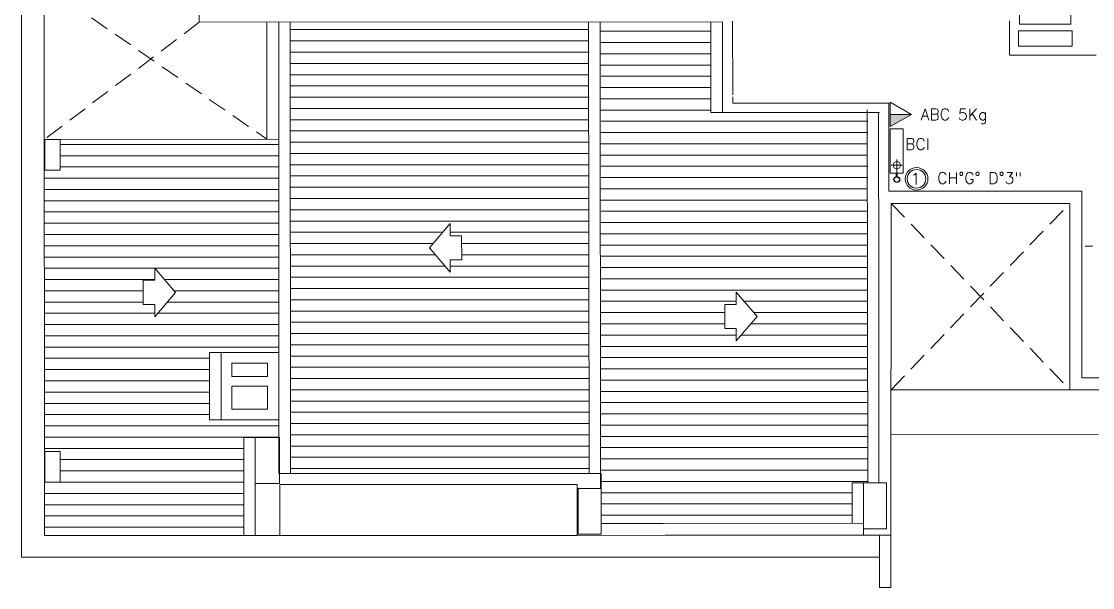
# Model space of a CAD drawing. Header units: millimetres. Extents: x 917 to 1168, y -421 to -23.
# Drawn here: x 1055.4 to 1069.42, y -184.61 to -177.2 of the extents above; entities that cross this region are included whole.
import ezdxf
from ezdxf.enums import TextEntityAlignment as Align

# ---------------------------------------------------------------- set-up
doc = ezdxf.new("R2010")
doc.units = ezdxf.units.MM
doc.header["$LTSCALE"] = 0.1
for name, pattern in [('CONTINUA', [0]), ('DASHED', [0.7, 0.5, -0.2]), ('HIDDEN', [0.375, 0.25, -0.125])]:
    doc.linetypes.add(name, pattern=pattern)
doc.layers.get('0').update_dxf_attribs({"lineweight": 5})
for name, color, linetype, lineweight in [('00_Incendio_Bocas Incendio', 1, 'Continuous', 30), ('00_Incendio_Cañeria', 1, 'Continuous', 30), ('00_Incendio_Matafuego', 1, 'Continuous', 20), ('00_Incendio_Montantes', 1, 'Continuous', 30), ('00_Incendio_Numeracion Montantes', 1, 'Continuous', 30), ('00_Incendio_Textos', 7, 'Continuous', 13)]:
    doc.layers.add(name, color=color, linetype=linetype, lineweight=lineweight)
doc.styles.add('Instal Sanit', font='techb___.ttf', dxfattribs={"height": 0.15})
doc.styles.add('Romans', font='romans.shx')
doc.styles.get("Standard").update_dxf_attribs({"font": 'arial.ttf'})

# ---------------------------------------------------------------- blocks, each defined once
blk = doc.blocks.new('T1-5P-2020')
at = {"color": 8, "lineweight": 5}
for p, q in [((4090.54, 1358.963), (4090.534, 1364.846)), ((4101.269, 1359.911), (4101.27, 1358.936)), ((4101.941, 1358.937), (4101.94, 1359.352)), ((4097.382, 1358.97), (4090.54, 1358.963)), ((4091.425, 1357.432), (4091.425, 1358.964)), ((4097.232, 1358.97), (4097.233, 1357.784)), ((4097.383, 1358.837), (4097.382, 1358.97)), ((4097.517, 1358.012), (4097.516, 1358.979)), ((4101.138, 1358.533), (4101.137, 1358.983)), ((4101.27, 1358.936), (4101.941, 1358.937)), ((4097.383, 1358.844), (4097.383, 1357.784)), ((4101.956, 1358.852), (4101.255, 1358.851)), ((4101.255, 1358.851), (4101.255, 1358.651)), ((4101.956, 1358.652), (4101.956, 1358.852)), ((4101.255, 1358.651), (4101.956, 1358.652)), ((4102.271, 1358.534), (4101.138, 1358.533)), ((4097.517, 1357.987), (4097.517, 1357.903)), ((4097.517, 1357.903), (4099.559, 1357.905)), ((4099.283, 1352.934), (4099.278, 1357.816)), ((4099.559, 1357.905), (4099.562, 1356.751)), ((4099.438, 1357.784), (4097.384, 1357.781)), ((4099.428, 1355.532), (4099.425, 1357.784)), ((4102.083, 1356.751), (4099.562, 1356.751)), ((4102.083, 1356.751), (4102.084, 1354.309)), ((4099.592, 1356.593), (4099.588, 1352.252)), ((4099.592, 1356.593), (4101.926, 1356.591)), ((4101.926, 1356.591), (4101.927, 1354.152)), ((4099.431, 1352.934), (4099.428, 1355.532)), ((4107.426, 1354.311), (4102.084, 1354.309)), ((4104.814, 1354.152), (4099.59, 1354.154)), ((4091.587, 1353.056), (4092.504, 1353.057)), ((4092.504, 1353.057), (4095.797, 1353.057)), ((4092.534, 1352.913), (4091.594, 1352.912)), ((4095.482, 1352.916), (4092.534, 1352.913)), ((4095.482, 1352.248), (4095.482, 1352.916)), ((4099.079, 1352.934), (4099.079, 1352.407)), ((4099.229, 1352.934), (4099.079, 1352.934)), ((4095.797, 1352.404), (4096.605, 1352.405)), ((4096.605, 1352.405), (4099.229, 1352.407)), ((4096.635, 1352.249), (4095.482, 1352.248)), ((4099.588, 1352.252), (4096.635, 1352.249)), ((4099.229, 1352.334), (4099.229, 1352.251))]:
    blk.add_line(p, q, dxfattribs=at)
at = {"color": 8}
for p, q in [((4088.513, 1352.248), (4088.512, 1359.448)), ((4091.582, 1358.964), (4091.582, 1353.056)), ((4091.727, 1358.965), (4091.732, 1353.056)), ((4095.638, 1353.06), (4095.632, 1358.968)), ((4095.788, 1352.863), (4095.782, 1358.968)), ((4099.438, 1357.784), (4097.233, 1357.784)), ((4091.582, 1357.432), (4088.512, 1357.429)), ((4090.675, 1354.641), (4090.675, 1353.761)), ((4090.824, 1354.641), (4090.675, 1354.641)), ((4090.824, 1353.761), (4090.675, 1353.761)), ((4091.121, 1352.248), (4091.121, 1353.527)), ((4091.271, 1353.527), (4091.121, 1353.527)), ((4099.589, 1353.569), (4115.451, 1353.553)), ((4091.271, 1352.248), (4091.271, 1353.056)), ((4095.797, 1352.863), (4095.797, 1353.057)), ((4091.594, 1352.248), (4091.594, 1352.912)), ((4095.482, 1352.248), (4088.513, 1352.248))]:
    blk.add_line(p, q, dxfattribs=at)
at = {"color": 8, "linetype": 'HIDDEN', "lineweight": 5, "ltscale": 10}
for p, q in [((4088.512, 1359.448), (4091.425, 1357.432)), ((4090.54, 1358.963), (4088.513, 1357.429)), ((4099.59, 1354.154), (4101.926, 1356.591)), ((4099.592, 1356.593), (4101.927, 1354.153))]:
    blk.add_line(p, q, dxfattribs=at)
at = {"color": 8, "linetype": 'CONTINUA', "lineweight": 13}
for p, q in [((4091.733, 1358.866), (4095.637, 1358.866)), ((4095.787, 1358.845), (4097.232, 1358.845)), ((4091.733, 1358.719), (4095.637, 1358.719)), ((4095.787, 1358.698), (4097.232, 1358.698)), ((4091.733, 1358.572), (4095.638, 1358.572)), ((4095.788, 1358.551), (4097.233, 1358.551)), ((4091.733, 1358.424), (4095.637, 1358.424)), ((4095.788, 1358.403), (4097.233, 1358.403)), ((4091.733, 1358.277), (4095.637, 1358.277)), ((4095.797, 1358.256), (4097.233, 1358.256)), ((4091.733, 1358.13), (4095.637, 1358.13)), ((4095.787, 1358.109), (4097.233, 1358.109)), ((4091.733, 1357.982), (4095.638, 1357.982)), ((4095.788, 1357.962), (4097.233, 1357.962)), ((4091.733, 1357.835), (4095.637, 1357.835)), ((4095.788, 1357.814), (4097.233, 1357.814)), ((4091.733, 1357.688), (4095.637, 1357.688)), ((4095.797, 1357.667), (4099.283, 1357.667)), ((4091.733, 1357.541), (4095.637, 1357.541)), ((4091.733, 1357.393), (4095.638, 1357.393)), ((4095.787, 1357.52), (4099.283, 1357.52)), ((4088.719, 1357.363), (4091.582, 1357.363)), ((4091.733, 1357.246), (4095.637, 1357.246)), ((4095.788, 1357.372), (4099.282, 1357.372)), ((4088.719, 1357.216), (4091.582, 1357.216)), ((4095.788, 1357.225), (4099.282, 1357.225)), ((4088.719, 1357.069), (4091.582, 1357.069)), ((4091.733, 1357.099), (4095.637, 1357.099)), ((4095.797, 1357.078), (4099.283, 1357.078)), ((4088.513, 1356.922), (4091.582, 1356.922)), ((4091.733, 1356.952), (4095.637, 1356.952)), ((4095.787, 1356.931), (4099.283, 1356.931)), ((4088.513, 1356.774), (4091.582, 1356.774)), ((4091.733, 1356.804), (4095.638, 1356.804)), ((4095.788, 1356.783), (4099.282, 1356.783)), ((4088.513, 1356.627), (4091.582, 1356.627)), ((4091.733, 1356.657), (4095.637, 1356.657)), ((4095.788, 1356.636), (4099.282, 1356.636)), ((4088.513, 1356.48), (4091.582, 1356.48)), ((4091.733, 1356.51), (4095.637, 1356.51)), ((4095.797, 1356.489), (4099.283, 1356.489)), ((4088.513, 1356.332), (4091.582, 1356.332)), ((4091.733, 1356.362), (4095.637, 1356.362)), ((4095.787, 1356.341), (4099.283, 1356.341)), ((4088.513, 1356.185), (4091.582, 1356.185)), ((4091.733, 1356.215), (4093.723, 1356.215)), ((4093.82, 1356.215), (4095.638, 1356.215)), ((4095.788, 1356.194), (4099.282, 1356.194)), ((4088.513, 1356.038), (4091.582, 1356.038)), ((4091.733, 1356.068), (4093.597, 1356.068)), ((4093.971, 1356.068), (4095.637, 1356.068)), ((4095.788, 1356.047), (4099.282, 1356.047)), ((4088.513, 1355.891), (4091.582, 1355.891)), ((4091.733, 1355.921), (4093.626, 1355.921)), ((4093.972, 1355.921), (4095.637, 1355.921)), ((4095.797, 1355.9), (4099.283, 1355.9)), ((4088.513, 1355.743), (4091.582, 1355.743)), ((4091.733, 1355.773), (4093.752, 1355.773)), ((4093.821, 1355.773), (4095.637, 1355.773)), ((4095.787, 1355.752), (4099.283, 1355.752)), ((4088.513, 1355.596), (4089.956, 1355.596)), ((4090.085, 1355.596), (4091.582, 1355.596)), ((4091.733, 1355.626), (4095.638, 1355.626)), ((4095.788, 1355.605), (4099.282, 1355.605)), ((4088.513, 1355.449), (4089.805, 1355.449)), ((4090.211, 1355.449), (4091.582, 1355.449)), ((4091.733, 1355.479), (4095.637, 1355.479)), ((4095.788, 1355.458), (4099.282, 1355.458)), ((4088.513, 1355.301), (4089.805, 1355.301)), ((4090.12, 1355.301), (4091.582, 1355.301)), ((4091.733, 1355.331), (4095.637, 1355.331)), ((4095.797, 1355.311), (4097.564, 1355.311)), ((4097.666, 1355.311), (4099.283, 1355.311)), ((4088.513, 1355.154), (4089.956, 1355.154)), ((4089.994, 1355.154), (4091.582, 1355.154)), ((4091.733, 1355.184), (4095.637, 1355.184)), ((4095.787, 1355.163), (4097.413, 1355.163)), ((4097.792, 1355.163), (4099.283, 1355.163)), ((4088.513, 1355.007), (4091.582, 1355.007)), ((4091.733, 1355.037), (4095.638, 1355.037)), ((4095.788, 1355.016), (4097.413, 1355.016)), ((4097.754, 1355.016), (4099.282, 1355.016)), ((4088.513, 1354.86), (4091.582, 1354.86)), ((4091.733, 1354.89), (4095.637, 1354.89)), ((4095.788, 1354.869), (4097.564, 1354.869)), ((4097.628, 1354.869), (4099.282, 1354.869)), ((4091.733, 1354.742), (4095.637, 1354.742)), ((4095.797, 1354.721), (4099.283, 1354.721)), ((4088.513, 1354.712), (4091.582, 1354.712)), ((4091.733, 1354.595), (4095.637, 1354.595)), ((4088.513, 1354.565), (4090.675, 1354.565)), ((4091.733, 1354.448), (4095.638, 1354.448)), ((4095.787, 1354.574), (4099.283, 1354.574)), ((4088.513, 1354.418), (4090.675, 1354.418)), ((4091.733, 1354.3), (4095.637, 1354.3)), ((4095.788, 1354.427), (4099.282, 1354.427)), ((4088.513, 1354.271), (4090.675, 1354.271)), ((4095.788, 1354.28), (4099.282, 1354.28)), ((4088.513, 1354.123), (4090.675, 1354.123)), ((4091.733, 1354.153), (4095.637, 1354.153)), ((4095.797, 1354.132), (4099.283, 1354.132)), ((4088.513, 1353.976), (4090.675, 1353.976)), ((4091.733, 1354.006), (4095.637, 1354.006)), ((4095.787, 1353.985), (4099.283, 1353.985)), ((4088.513, 1353.829), (4090.675, 1353.829)), ((4091.733, 1353.859), (4095.638, 1353.859)), ((4095.788, 1353.838), (4099.282, 1353.838)), ((4088.513, 1353.681), (4091.582, 1353.681)), ((4091.733, 1353.711), (4095.637, 1353.711)), ((4095.788, 1353.69), (4099.282, 1353.69)), ((4088.513, 1353.534), (4091.582, 1353.534)), ((4091.733, 1353.564), (4095.637, 1353.564)), ((4095.797, 1353.543), (4099.283, 1353.543)), ((4088.513, 1353.387), (4091.121, 1353.387)), ((4091.733, 1353.417), (4095.637, 1353.417)), ((4095.787, 1353.396), (4099.283, 1353.396)), ((4088.718, 1353.24), (4091.121, 1353.24)), ((4091.733, 1353.27), (4095.638, 1353.27)), ((4095.788, 1353.249), (4099.282, 1353.249)), ((4088.718, 1353.092), (4091.121, 1353.092)), ((4091.733, 1353.122), (4095.638, 1353.122)), ((4095.788, 1353.101), (4099.282, 1353.101)), ((4088.513, 1352.945), (4091.121, 1352.945)), ((4095.797, 1352.954), (4099.283, 1352.954)), ((4088.513, 1352.798), (4091.121, 1352.798)), ((4095.797, 1352.807), (4099.079, 1352.807)), ((4088.513, 1352.65), (4091.121, 1352.65)), ((4095.797, 1352.66), (4099.079, 1352.66)), ((4088.513, 1352.503), (4091.121, 1352.503)), ((4095.797, 1352.512), (4099.079, 1352.512)), ((4088.513, 1352.356), (4091.121, 1352.356))]:
    blk.add_line(p, q, dxfattribs=at)
at = {"color": 8}
for points in [[(4088.213, 1359.448), (4088.213, 1351.965), (4099.438, 1351.965)], [(4093.972, 1355.854), (4093.971, 1356.169), (4093.82, 1356.168), (4093.82, 1356.329), (4093.549, 1356.01), (4093.821, 1355.692), (4093.821, 1355.853), (4093.972, 1355.854)], [(4089.805, 1355.271), (4089.805, 1355.586), (4089.956, 1355.586), (4089.956, 1355.747), (4090.228, 1355.428), (4089.956, 1355.11), (4089.956, 1355.271), (4089.805, 1355.271)], [(4097.413, 1354.954), (4097.413, 1355.269), (4097.564, 1355.269), (4097.564, 1355.43), (4097.836, 1355.112), (4097.564, 1354.793), (4097.564, 1354.954), (4097.413, 1354.954)]]:
    blk.add_lwpolyline(points, dxfattribs=at)
for points in [[(4088.719, 1357.029), (4088.519, 1357.029), (4088.519, 1357.429), (4088.719, 1357.429)], [(4091.271, 1353.527), (4091.587, 1353.527), (4091.587, 1352.927), (4091.271, 1352.927)], [(4088.518, 1353.346), (4088.718, 1353.346), (4088.718, 1352.946), (4088.518, 1352.946)], [(4095.797, 1352.863), (4095.497, 1352.863), (4095.497, 1352.263), (4095.797, 1352.263)], [(4099.588, 1351.565), (4099.438, 1351.565), (4099.438, 1352.252), (4099.588, 1352.252)]]:
    blk.add_lwpolyline(points, close=True, dxfattribs=at)
at = {"color": 8, "linetype": 'DASHED'}
blk.add_lwpolyline([(4107.426, 1356.033), (4102.083, 1356.031)], dxfattribs=at)
at = {"color": 8, "linetype": 'CONTINUA', "lineweight": 15}
for points in [[(4091.582, 1354.641), (4090.824, 1354.641), (4090.824, 1353.761), (4091.582, 1353.761)], [(4091.43, 1354.501), (4090.964, 1354.501), (4090.964, 1354.326), (4091.43, 1354.326)], [(4091.43, 1354.201), (4090.964, 1354.201), (4090.964, 1353.901), (4091.43, 1353.901)]]:
    blk.add_lwpolyline(points, close=True, dxfattribs=at)
at = {"color": 8, "lineweight": 5}
blk.add_lwpolyline([(4099.229, 1352.934), (4099.529, 1352.934), (4099.529, 1352.334), (4099.229, 1352.334)], close=True, dxfattribs=at)
blk = doc.blocks.new('Boca Incendio')
at = {"color": 1, "lineweight": 20}
blk.add_lwpolyline([(-0.58, -0.085), (0, -0.085), (0, 0.085), (-0.58, 0.085)], close=True, dxfattribs=at)
for points in [[(0, 0), (-0.176, 0)], [(-0.104, -0.072), (-0.104, 0.072)]]:
    blk.add_lwpolyline(points, dxfattribs=at)
blk.add_circle((-0.104, 0), 0.048, dxfattribs=at)

msp = doc.modelspace()

# ---------------------------------------------------------------- hatches: boundary and pattern name
at = {"layer": '00_Incendio_Matafuego'}
msp.add_hatch(color=256, dxfattribs=at).paths.add_polyline_path([(1066.769, -178.419), (1066.769, -178.579), (1067.046, -178.419)])

# ---------------------------------------------------------------- linework, layer by layer
at = {"layer": '00_Incendio_Cañeria', "lineweight": 40}
msp.add_lwpolyline([(1066.854, -179.234), (1066.854, -179.187)], dxfattribs=at)
at = {"layer": '00_Incendio_Matafuego'}
msp.add_lwpolyline([(1067.046, -178.419), (1066.769, -178.259), (1066.769, -178.579)], close=True, dxfattribs=at)
msp.add_lwpolyline([(1067.046, -178.419), (1066.769, -178.419)], dxfattribs=at)
at = {"layer": '00_Incendio_Montantes', "lineweight": 25}
msp.add_circle((1066.854, -179.271), 0.037, dxfattribs=at)
at = {"layer": '00_Incendio_Numeracion Montantes', "lineweight": 20}
for radius in [0.149, 0.122]:
    msp.add_circle((1067.112, -179.262), radius, dxfattribs=at)

# ---------------------------------------------------------------- block references
at = {"color": 8}
msp.add_blockref('T1-5P-2020', (-3032.81, -1536.176), dxfattribs=at)
at = {"layer": '00_Incendio_Bocas Incendio', "rotation": 270}
msp.add_blockref('Boca Incendio', (1066.854, -179.187), dxfattribs=at)

# ---------------------------------------------------------------- texts
at = {"layer": '00_Incendio_Textos', "color": 7, "insert": (1067.528, -178.344), "char_height": 0.15, "width": 1.47222, "attachment_point": 2, "style": 'Instal Sanit'}
msp.add_mtext('\\pi-0.45,l0.6,t0.6;{\\Fromans|c0;ABC 5Kg}', dxfattribs=at)
at = {"layer": '00_Incendio_Textos', "insert": (1067.123, -178.883), "char_height": 0.15, "attachment_point": 8, "style": 'Romans'}
msp.add_mtext_dynamic_manual_height_columns('BCI', width=0.92514, gutter_width=0.75, heights=[0], dxfattribs=at)
at = {"layer": '00_Incendio_Textos', "lineweight": 18, "insert": (1068.495, -179.177), "char_height": 0.15, "attachment_point": 3}
msp.add_mtext_dynamic_manual_height_columns('\\A1;{\\Fromans|c0;CH°G° D°3\\H1x;"}', width=1.33303, gutter_width=12.5, heights=[0], dxfattribs=at)
at = {"layer": '00_Incendio_Textos', "color": 7, "style": 'Romans', "flags": 8}
msp.add_attdef('1', text='1', height=0.15, dxfattribs=at).set_placement((1067.099, -179.262), align=Align.MIDDLE_CENTER)

doc.saveas('drawing.dxf')
